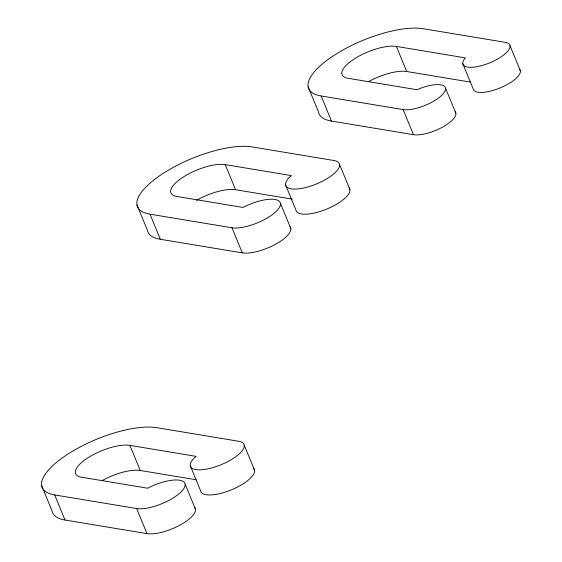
<?xml version="1.0" encoding="UTF-8"?>
<svg xmlns="http://www.w3.org/2000/svg" width="562" height="562" viewBox="0 0 562 562"><rect width="100%" height="100%" fill="white"/><g stroke="black" fill="none" stroke-linecap="round" stroke-linejoin="round"><path stroke-width="0.84" d="M321.141 95.969L403.123 109.583A25.325 8.788 -22.4 0 0 443.446 93.461A25.325 8.788 -22.4 0 0 420.446 88.332L417.088 89.744L348.004 78.273A32.561 11.296 -22.4 0 1 353.744 59.277A32.561 11.296 -22.4 0 1 396.372 46.414L465.448 57.886L464.036 59.621A25.325 8.788 -22.4 0 0 490.197 62.663A25.325 8.788 -22.4 0 0 505.217 42.333L423.235 28.718A68.747 23.85 -22.4 0 0 333.245 55.877A68.747 23.85 -22.4 0 0 321.141 95.969L331.482 121.069L413.47 134.683A25.325 8.788 -22.4 0 0 442.68 127.047A25.325 8.788 -22.4 0 0 455.143 111.761M369.157 81.328A32.561 11.296 -22.4 0 1 406.712 71.514L470.612 82.129M150.005 214.171L231.987 227.786A28.943 10.046 -22.4 0 0 266.929 218.175A28.943 10.046 -22.4 0 0 278.485 200.655A28.943 10.046 -22.4 0 0 246.556 205.692L243.044 207.462L176.868 196.468A32.561 11.296 -22.4 0 1 182.601 177.48A32.561 11.296 -22.4 0 1 225.229 164.617L291.404 175.604L289.212 177.592A28.943 10.046 -22.4 0 0 296.069 189.071A28.943 10.046 -22.4 0 0 331.65 175.548A28.943 10.046 -22.4 0 0 334.081 160.535L252.099 146.914A68.747 23.85 -22.4 0 0 162.109 174.072A68.747 23.85 -22.4 0 0 150.005 214.171L160.346 239.272L242.327 252.886A28.943 10.046 -22.4 0 0 275.71 244.161A28.943 10.046 -22.4 0 0 289.957 226.69M196.51 200.381A32.561 11.296 -22.4 0 1 235.576 189.717L292.296 199.138M54.669 494.925L136.65 508.54A28.943 10.046 -22.4 0 0 171.593 498.93A28.943 10.046 -22.4 0 0 183.149 481.409A28.943 10.046 -22.4 0 0 151.22 486.446L147.708 488.216L81.532 477.222A32.561 11.296 -22.4 0 1 87.265 458.234A32.561 11.296 -22.4 0 1 129.892 445.371L196.068 456.358L193.876 458.346A28.943 10.046 -22.4 0 0 200.732 469.825A28.943 10.046 -22.4 0 0 236.314 456.302A28.943 10.046 -22.4 0 0 238.745 441.289L156.763 427.675A68.747 23.85 -22.4 0 0 66.773 454.827A68.747 23.85 -22.4 0 0 54.669 494.925L65.009 520.026L146.991 533.64A28.943 10.046 -22.4 0 0 180.374 524.915A28.943 10.046 -22.4 0 0 194.621 507.444M102.684 480.285A32.561 11.296 -22.4 0 1 140.24 470.471L196.103 479.751M510.022 45.747L520.363 70.847M462.807 63.696L473.148 88.796A25.325 8.788 -22.4 0 0 500.545 87.763A25.325 8.788 -22.4 0 0 519.625 69.288M445.54 88.22L455.88 113.32M396.372 46.414L406.712 71.514M403.123 109.583L413.47 134.683M308.109 86.71L318.45 111.81A68.747 23.85 -22.4 0 0 331.482 121.069M339.567 164.434L349.915 189.535M285.608 184.954L295.949 210.055A28.943 10.046 -22.4 0 0 327.26 208.867A28.943 10.046 -22.4 0 0 349.065 187.75M280.459 203.367L290.807 228.467M225.229 164.617L235.576 189.717M231.987 227.786L242.327 252.886M244.231 445.188L254.579 470.289M136.973 204.905L147.314 230.006A68.747 23.85 -22.4 0 0 160.346 239.272M190.272 465.708L200.613 490.809A28.943 10.046 -22.4 0 0 231.923 489.621A28.943 10.046 -22.4 0 0 253.729 468.511M185.123 484.121L195.471 509.221M129.892 445.371L140.24 470.471M136.65 508.54L146.991 533.64M41.637 485.666L51.978 510.76A68.747 23.85 -22.4 0 0 65.009 520.026"/></g></svg>
